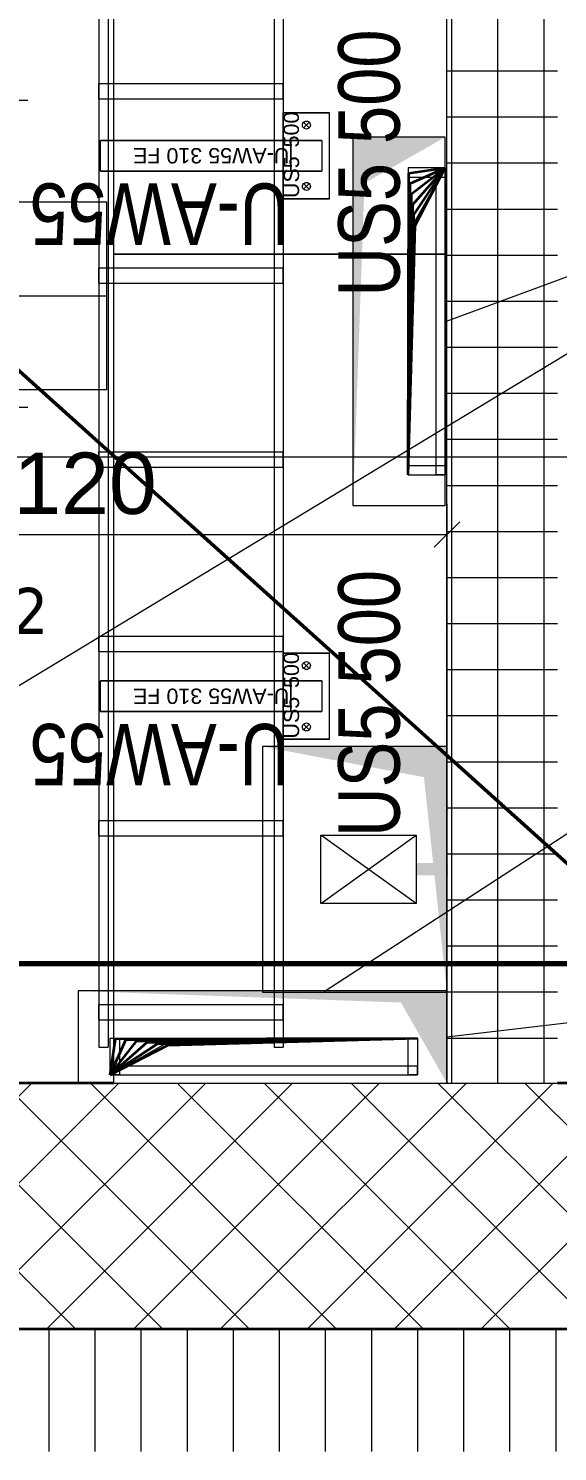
# Model space of a CAD drawing. Extents: x -1132 to 613, y -179 to 712.
# Drawn here: x -667.43 to -650.21, y -21.52 to 24.83 of the extents above; entities that cross this region are included whole.
import ezdxf
from ezdxf.lldxf.tags import DXFTag

# ---------------------------------------------------------------- set-up
doc = ezdxf.new("R2010")
doc.units = 0
doc.linetypes.add('_Hiddenline_', pattern=[3, 2, -1])
doc.layers.get('0').update_dxf_attribs({"lineweight": 13})
for name, color, linetype, lineweight in [('A-AREA-____-IDEN', 7, 'Continuous', 5), ('A-DETL-____-HDLN', 7, '_Verdeckte Linien_', 9), ('A-DETL-GENF-HDLN', 7, '_Verdeckte Linien_', 9), ('A-WALL-____-MCUT', 7, 'Continuous', 35), ('A-WALL-____-PATT', 7, 'Continuous', 35), ('E-ELEC-EQPM-OTLN', 7, 'Continuous', 9), ('S-GRID-____-OTLN', 7, 'Continuous', 5)]:
    doc.layers.add(name, color=color, linetype=linetype, lineweight=lineweight)
for name, color, linetype, lineweight, true_color in [('EL01_VVV_Mass', 7, 'Continuous', 13, 0xb2b200), ('EL01_WAN_Aussparung Wand Text', 7, 'Continuous', 13, 0x7f5f3f), ('EL01_WAN_Stromschiene', 2, 'Continuous', 13, 0xffff00), ('EL01_WAN_Trassen', 40, 'Continuous', 13, 0xffbf00), ('EL01_WAN_Trassen Befestigung', 7, 'Continuous', 13, 0xb2b200), ('EL01_WANE_Decke Aussparung', 7, 'Continuous', 13, 0x7f5f3f), ('G-____-____-SYMB', 7, 'Strichpunkt - Weit', 5, 0x008080), ('X_Geometrie', 3, 'Continuous', 50, 0x00ff00)]:
    doc.layers.add(name, color=color, linetype=linetype, lineweight=lineweight, true_color=true_color)
doc.styles.get("Standard").update_dxf_attribs({"font": 'arial.ttf'})
tags = doc.linetypes.add('_Rasterlinie_', pattern=[0.375, 0.2, -0.05, 0.075, -0.05]).pattern_tags.tags
tags[10:11] = [DXFTag(74, 4), DXFTag(75, 0), DXFTag(340, '0'), DXFTag(46, 1.0), DXFTag(50, 0.0), DXFTag(44, 0.0), DXFTag(45, 0.0)]
tags[8:9] = [DXFTag(74, 4), DXFTag(75, 0), DXFTag(340, '0'), DXFTag(46, 1.0), DXFTag(50, 0.0), DXFTag(44, 0.0), DXFTag(45, 0.0)]
tags[6:7] = [DXFTag(74, 4), DXFTag(75, 0), DXFTag(340, '0'), DXFTag(46, 1.0), DXFTag(50, 0.0), DXFTag(44, 0.0), DXFTag(45, 0.0)]
tags[4:5] = [DXFTag(74, 4), DXFTag(75, 0), DXFTag(340, '0'), DXFTag(46, 1.0), DXFTag(50, 0.0), DXFTag(44, 0.0), DXFTag(45, 0.0)]
tags = doc.linetypes.add('_Schnittlinie_', pattern=[0.3, 0.15, -0.05, 0.05, -0.05]).pattern_tags.tags
tags[10:11] = [DXFTag(74, 4), DXFTag(75, 0), DXFTag(340, '0'), DXFTag(46, 1.0), DXFTag(50, 0.0), DXFTag(44, 0.0), DXFTag(45, 0.0)]
tags[8:9] = [DXFTag(74, 4), DXFTag(75, 0), DXFTag(340, '0'), DXFTag(46, 1.0), DXFTag(50, 0.0), DXFTag(44, 0.0), DXFTag(45, 0.0)]
tags[6:7] = [DXFTag(74, 4), DXFTag(75, 0), DXFTag(340, '0'), DXFTag(46, 1.0), DXFTag(50, 0.0), DXFTag(44, 0.0), DXFTag(45, 0.0)]
tags[4:5] = [DXFTag(74, 4), DXFTag(75, 0), DXFTag(340, '0'), DXFTag(46, 1.0), DXFTag(50, 0.0), DXFTag(44, 0.0), DXFTag(45, 0.0)]
tags = doc.linetypes.add('_Verdeckte Linien_', pattern=[0.15, 0.1, -0.05]).pattern_tags.tags
tags[6:7] = [DXFTag(74, 4), DXFTag(75, 0), DXFTag(340, '0'), DXFTag(46, 1.0), DXFTag(50, 0.0), DXFTag(44, 0.0), DXFTag(45, 0.0)]
tags[4:5] = [DXFTag(74, 4), DXFTag(75, 0), DXFTag(340, '0'), DXFTag(46, 1.0), DXFTag(50, 0.0), DXFTag(44, 0.0), DXFTag(45, 0.0)]
tags = doc.linetypes.add('Strichpunkt - Weit', pattern=[0.5, 0.2, -0.15, 0, -0.15]).pattern_tags.tags
tags[10:11] = [DXFTag(74, 4), DXFTag(75, 0), DXFTag(340, '0'), DXFTag(46, 1.0), DXFTag(50, 0.0), DXFTag(44, 0.0), DXFTag(45, 0.0)]
tags[8:9] = [DXFTag(74, 4), DXFTag(75, 0), DXFTag(340, '0'), DXFTag(46, 1.0), DXFTag(50, 0.0), DXFTag(44, 0.0), DXFTag(45, 0.0)]
tags[6:7] = [DXFTag(74, 4), DXFTag(75, 0), DXFTag(340, '0'), DXFTag(46, 1.0), DXFTag(50, 0.0), DXFTag(44, 0.0), DXFTag(45, 0.0)]
tags[4:5] = [DXFTag(74, 4), DXFTag(75, 0), DXFTag(340, '0'), DXFTag(46, 1.0), DXFTag(50, 0.0), DXFTag(44, 0.0), DXFTag(45, 0.0)]

# ---------------------------------------------------------------- blocks, each defined once
blk = doc.blocks.new('Referenz-A0UNPDE96I', base_point=(-1115.886, -117.372))
at = {"layer": 'A-AREA-____-IDEN', "color": 0, "linetype": 'Continuous', "ltscale": 0.13}
for p, q in [((-689.291, 19.18), (-664.891, 19.18)), ((-664.891, 19.18), (-664.891, 13.057)), ((-689.291, 16.119), (-664.891, 16.119)), ((-664.891, 13.057), (-689.291, 13.057))]:
    blk.add_line(p, q, dxfattribs=at)
at = {"layer": 'A-DETL-____-HDLN', "color": 0, "linetype": '_Verdeckte Linien_', "ltscale": 0.13}
blk.add_line((-636.215, -17.522), (-687.815, -17.522), dxfattribs=at)
at = {"layer": 'A-DETL-GENF-HDLN', "color": 0, "linetype": '_Verdeckte Linien_', "ltscale": 0.13}
blk.add_line((-365.615, 186.478), (-735.315, -37.522), dxfattribs=at)
at = {"layer": 'A-WALL-____-MCUT', "color": 0, "linetype": 'Continuous', "ltscale": 0.35}
for p, q in [((-664.672, -9.522), (-690.958, -9.522)), ((-641.215, -9.522), (-650.215, -9.522)), ((-708.315, -17.522), (-535.215, -17.522))]:
    blk.add_line(p, q, dxfattribs=at)
at = {"layer": 'A-WALL-____-MCUT', "color": 0, "linetype": 'Continuous', "lineweight": 9, "ltscale": 0.13}
blk.add_line((-653.815, -9.522), (-650.215, -9.522), dxfattribs=at)
at = {"layer": 'A-WALL-____-PATT', "color": 0, "linetype": 'Continuous', "lineweight": 9, "ltscale": 0.13}
for p, q in [((-653.654, -9.522), (-653.654, 44.478)), ((-652.154, -9.522), (-652.154, 44.478)), ((-650.654, -9.522), (-650.654, 44.478)), ((-653.815, 23.447), (-650.215, 23.447)), ((-653.815, 21.947), (-650.215, 21.947)), ((-653.815, 20.447), (-650.215, 20.447)), ((-653.815, 18.947), (-650.215, 18.947)), ((-653.815, 17.447), (-650.215, 17.447)), ((-653.815, 15.947), (-650.215, 15.947)), ((-653.815, 14.447), (-650.215, 14.447)), ((-653.815, 12.947), (-650.215, 12.947)), ((-653.815, 11.447), (-650.215, 11.447)), ((-653.815, 9.947), (-650.215, 9.947)), ((-653.815, 8.447), (-650.215, 8.447)), ((-653.815, 6.947), (-650.215, 6.947)), ((-653.815, 5.447), (-650.215, 5.447)), ((-653.815, 3.947), (-650.215, 3.947)), ((-653.815, 2.447), (-650.215, 2.447)), ((-653.815, 0.947), (-650.215, 0.947)), ((-653.815, -0.553), (-650.215, -0.553)), ((-653.815, -2.053), (-650.215, -2.053)), ((-653.815, -3.553), (-650.215, -3.553)), ((-653.815, -5.053), (-650.215, -5.053)), ((-653.815, -6.553), (-650.215, -6.553)), ((-653.815, -8.053), (-650.215, -8.053)), ((-675.324, -17.522), (-667.324, -9.522)), ((-665.906, -17.522), (-673.906, -9.522)), ((-672.495, -17.522), (-664.495, -9.522)), ((-663.077, -17.522), (-671.077, -9.522)), ((-669.667, -17.522), (-661.667, -9.522)), ((-660.249, -17.522), (-668.249, -9.522)), ((-666.839, -17.522), (-658.839, -9.522)), ((-657.421, -17.522), (-665.421, -9.522)), ((-664.01, -17.522), (-656.01, -9.522)), ((-654.592, -17.522), (-662.592, -9.522)), ((-661.182, -17.522), (-653.182, -9.522)), ((-651.764, -17.522), (-659.764, -9.522)), ((-658.353, -17.522), (-650.353, -9.522)), ((-648.935, -17.522), (-656.935, -9.522)), ((-655.525, -17.522), (-647.525, -9.522)), ((-646.107, -17.522), (-654.107, -9.522)), ((-652.696, -17.522), (-644.696, -9.522)), ((-643.278, -17.522), (-651.278, -9.522)), ((-666.774, -17.522), (-666.774, -21.522)), ((-665.274, -17.522), (-665.274, -21.522)), ((-663.774, -17.522), (-663.774, -21.522)), ((-662.274, -17.522), (-662.274, -21.522)), ((-660.774, -17.522), (-660.774, -21.522)), ((-659.274, -17.522), (-659.274, -21.522)), ((-657.774, -17.522), (-657.774, -21.522)), ((-656.274, -17.522), (-656.274, -21.522)), ((-654.774, -17.522), (-654.774, -21.522)), ((-653.274, -17.522), (-653.274, -21.522)), ((-651.774, -17.522), (-651.774, -21.522)), ((-650.274, -17.522), (-650.274, -21.522))]:
    blk.add_line(p, q, dxfattribs=at)
at = {"layer": 'E-ELEC-EQPM-OTLN', "color": 0, "linetype": 'Continuous', "ltscale": 0.13}
for p, q in [((-664.672, 44.478), (-664.672, 17.478)), ((-653.815, 17.478), (-653.815, 44.478)), ((-664.672, 17.478), (-653.815, 17.478)), ((-653.815, 17.478), (-664.672, 17.478)), ((-664.672, 17.478), (-664.672, -9.522)), ((-653.815, -9.522), (-653.815, 17.478)), ((-664.672, -9.522), (-653.815, -9.522))]:
    blk.add_line(p, q, dxfattribs=at)
at = {"layer": 'G-____-____-SYMB', "color": 0, "linetype": '_Schnittlinie_', "lineweight": 70, "ltscale": 0.7}
blk.add_line((-677.08, -5.622), (-637.67, -5.622), dxfattribs=at)
at = {"layer": 'S-GRID-____-OTLN', "color": 0, "linetype": '_Rasterlinie_', "ltscale": 0.13}
blk.add_line((-1107.612, 10.878), (103.376, 10.878), dxfattribs=at)
at = {"layer": 'X_Geometrie', "color": 0, "linetype": 'Continuous', "ltscale": 0.5}
blk.add_line((-701.043, 43.589), (-646.141, -5.749), dxfattribs=at)
at = {"layer": 'A-AREA-____-IDEN', "color": 0, "linetype": 'Continuous', "ltscale": 0.13, "insert": (-689.477, 6.608), "char_height": 1.5, "attachment_point": 1}
blk.add_mtext('{\\W0.9;\\fVerdana;D: Unitex SW light Typ 2}', dxfattribs=at)
blk = doc.blocks.new('Kabelleiter-A0UNPDH36I', base_point=(-655.072, 10.287))
at = {"color": 0, "linetype": 'ByBlock', "lineweight": -2, "ltscale": 0.13}
for p, q in [((-653.872, 20.287), (-655.072, 20.287)), ((-655.072, 20.287), (-655.072, 19.987)), ((-655.072, 19.987), (-653.872, 19.987)), ((-654.172, 20.287), (-654.172, 10.287)), ((-653.872, 20.287), (-654.172, 20.287)), ((-653.872, 19.987), (-653.872, 20.287)), ((-653.872, 20.287), (-653.872, 10.287)), ((-653.872, 10.587), (-655.072, 10.587)), ((-655.072, 10.587), (-655.072, 10.287)), ((-655.072, 10.287), (-653.872, 10.287)), ((-653.872, 10.287), (-654.172, 10.287)), ((-653.872, 10.287), (-653.872, 10.587))]:
    blk.add_line(p, q, dxfattribs=at)
at = {"color": 0, "lineweight": 35}
for p, q in [((-655.072, 10.287), (-655.051, 20.117)), ((-655.051, 20.117), (-653.872, 20.287)), ((-655.01, 19.776), (-653.872, 20.287)), ((-654.969, 19.436), (-653.872, 20.287)), ((-654.929, 19.095), (-653.872, 20.287)), ((-654.888, 18.754), (-653.872, 20.287)), ((-654.847, 18.414), (-653.872, 20.287)), ((-655.072, 10.287), (-655.01, 19.776)), ((-655.072, 10.287), (-654.969, 19.436)), ((-655.072, 10.287), (-654.929, 19.095)), ((-655.072, 10.287), (-654.888, 18.754)), ((-655.072, 10.287), (-654.847, 18.414))]:
    blk.add_line(p, q, dxfattribs=at)
at = {"color": 0, "linetype": '_Hiddenline_', "lineweight": 18}
for p, q in [((-653.872, 20.287), (-654.862, 18.537)), ((-654.862, 18.537), (-655.072, 10.287))]:
    blk.add_line(p, q, dxfattribs=at)
blk = doc.blocks.new('Kabelleiter-A0UNPDL36I', base_point=(-665.14, -8.355))
at = {"color": 0, "linetype": 'ByBlock', "lineweight": -2, "ltscale": 0.13}
for p, q in [((-665.14, 43.285), (-665.14, -8.355)), ((-664.84, 43.285), (-664.84, -8.355)), ((-659.44, 43.285), (-659.44, -8.355)), ((-659.14, 43.285), (-659.14, -8.355)), ((-665.14, 23.035), (-659.14, 23.035)), ((-665.14, 22.535), (-665.14, 23.035)), ((-659.14, 22.535), (-659.14, 23.035)), ((-665.14, 22.535), (-659.14, 22.535)), ((-665.14, 17.035), (-659.14, 17.035)), ((-665.14, 16.535), (-665.14, 17.035)), ((-659.14, 16.535), (-659.14, 17.035)), ((-665.14, 16.535), (-659.14, 16.535)), ((-665.14, 11.035), (-659.14, 11.035)), ((-665.14, 10.535), (-665.14, 11.035)), ((-659.14, 10.535), (-659.14, 11.035)), ((-665.14, 10.535), (-659.14, 10.535)), ((-665.14, 5.035), (-659.14, 5.035)), ((-665.14, 4.535), (-665.14, 5.035)), ((-659.14, 4.535), (-659.14, 5.035)), ((-665.14, 4.535), (-659.14, 4.535)), ((-665.14, -0.965), (-659.14, -0.965)), ((-665.14, -1.465), (-665.14, -0.965)), ((-659.14, -1.465), (-659.14, -0.965)), ((-665.14, -1.465), (-659.14, -1.465)), ((-665.14, -6.965), (-659.14, -6.965)), ((-665.14, -7.465), (-665.14, -6.965)), ((-659.14, -7.465), (-659.14, -6.965)), ((-665.14, -7.465), (-659.14, -7.465)), ((-665.14, -8.355), (-664.84, -8.355)), ((-659.44, -8.355), (-659.14, -8.355))]:
    blk.add_line(p, q, dxfattribs=at)
blk = doc.blocks.new('IfcObject-A0UNPDLV6I', base_point=(-659.14, -1.506))
at = {"layer": 'EL01_WAN_Trassen', "linetype": 'ByBlock', "lineweight": -2, "ltscale": 0.13}
for p, q in [((-659.14, 1.678), (-659.14, 4.478)), ((-659.14, 1.678), (-659.14, 4.478)), ((-657.64, 4.478), (-659.14, 4.478)), ((-659.14, 4.478), (-659.14, 4.478)), ((-659.14, 4.478), (-657.64, 4.478)), ((-658.482, 4.17), (-658.455, 4.191)), ((-658.455, 4.191), (-658.423, 4.204)), ((-658.423, 4.204), (-658.39, 4.208)), ((-658.39, 4.208), (-658.356, 4.204)), ((-658.356, 4.204), (-658.325, 4.191)), ((-658.325, 4.191), (-658.298, 4.17)), ((-657.64, 1.678), (-657.64, 4.478)), ((-657.64, 1.678), (-657.64, 4.478)), ((-657.64, 4.478), (-657.64, 4.478)), ((-658.52, 4.078), (-658.515, 4.112)), ((-658.515, 4.045), (-658.52, 4.078)), ((-658.515, 4.112), (-658.502, 4.143)), ((-658.502, 4.013), (-658.515, 4.045)), ((-658.502, 4.143), (-658.482, 4.17)), ((-658.482, 3.986), (-658.502, 4.013)), ((-658.482, 3.986), (-658.298, 4.17)), ((-658.298, 3.986), (-658.482, 4.17)), ((-658.455, 3.966), (-658.482, 3.986)), ((-658.423, 3.953), (-658.455, 3.966)), ((-658.39, 3.948), (-658.423, 3.953)), ((-658.356, 3.953), (-658.39, 3.948)), ((-658.325, 3.966), (-658.356, 3.953)), ((-658.298, 3.986), (-658.325, 3.966)), ((-658.298, 4.17), (-658.277, 4.143)), ((-658.277, 4.013), (-658.298, 3.986)), ((-658.277, 4.143), (-658.264, 4.112)), ((-658.264, 4.045), (-658.277, 4.013)), ((-658.264, 4.112), (-658.26, 4.078)), ((-658.26, 4.078), (-658.264, 4.045)), ((-658.89, 3.578), (-658.89, 2.578)), ((-658.89, 3.578), (-658.89, 2.578)), ((-657.89, 3.578), (-658.89, 3.578)), ((-658.89, 3.578), (-658.89, 3.578)), ((-658.89, 3.578), (-657.89, 3.578)), ((-657.89, 3.578), (-657.89, 2.578)), ((-657.89, 3.578), (-657.89, 2.578)), ((-657.89, 3.578), (-657.89, 3.578)), ((-657.89, 2.578), (-658.89, 2.578)), ((-658.89, 2.578), (-658.89, 2.578)), ((-658.89, 2.578), (-657.89, 2.578)), ((-657.89, 2.578), (-657.89, 2.578)), ((-658.52, 2.078), (-658.515, 2.112)), ((-658.515, 2.045), (-658.52, 2.078)), ((-658.515, 2.112), (-658.502, 2.143)), ((-658.502, 2.013), (-658.515, 2.045)), ((-658.502, 2.143), (-658.482, 2.17)), ((-658.482, 1.986), (-658.502, 2.013)), ((-658.482, 2.17), (-658.455, 2.191)), ((-658.298, 1.986), (-658.482, 2.17)), ((-658.298, 2.17), (-658.482, 1.986)), ((-658.455, 1.966), (-658.482, 1.986)), ((-658.455, 2.191), (-658.423, 2.204)), ((-658.423, 1.953), (-658.455, 1.966)), ((-658.423, 2.204), (-658.39, 2.208)), ((-658.39, 1.948), (-658.423, 1.953)), ((-658.39, 2.208), (-658.356, 2.204)), ((-658.356, 1.953), (-658.39, 1.948)), ((-658.356, 2.204), (-658.325, 2.191)), ((-658.325, 1.966), (-658.356, 1.953)), ((-658.325, 2.191), (-658.298, 2.17)), ((-658.298, 1.986), (-658.325, 1.966)), ((-658.298, 2.17), (-658.277, 2.143)), ((-658.277, 2.013), (-658.298, 1.986)), ((-658.277, 2.143), (-658.264, 2.112)), ((-658.264, 2.045), (-658.277, 2.013)), ((-658.264, 2.112), (-658.26, 2.078)), ((-658.26, 2.078), (-658.264, 2.045)), ((-657.64, 1.678), (-659.14, 1.678)), ((-659.14, 1.678), (-659.14, 1.678)), ((-659.14, 1.678), (-657.64, 1.678)), ((-657.64, 1.678), (-657.64, 1.678))]:
    blk.add_line(p, q, dxfattribs=at)
at = {"layer": 'EL01_WAN_Trassen', "lineweight": -2, "attachment_point": 1, "rotation": 90}
for s, insert, char_height in [('{\\W0.8;\\fArial;US5 500}', (-657.351, -1.506), 2), ('{\\fArial;500}', (-659.131, 3.348), 0.5), ('{\\fArial;US5}', (-659.127, 1.7), 0.5)]:
    blk.add_mtext(s, dxfattribs=dict(at, insert=insert, char_height=char_height))
blk = doc.blocks.new('IfcObject-A0UNPDMB6I', base_point=(-671.454, 0.177))
at = {"layer": 'EL01_WAN_Trassen', "linetype": 'ByBlock', "lineweight": -2, "ltscale": 0.13}
for p, q in [((-665.09, 2.578), (-665.09, 3.578)), ((-665.09, 2.578), (-665.09, 3.578)), ((-658.89, 3.578), (-665.09, 3.578)), ((-665.09, 3.578), (-665.09, 3.578)), ((-665.09, 3.578), (-658.89, 3.578)), ((-658.89, 2.578), (-658.89, 3.578)), ((-658.89, 2.578), (-658.89, 3.578)), ((-658.89, 3.578), (-658.89, 3.578)), ((-658.89, 2.578), (-665.09, 2.578)), ((-665.09, 2.578), (-665.09, 2.578)), ((-665.09, 2.578), (-658.89, 2.578)), ((-658.89, 2.578), (-658.89, 2.578))]:
    blk.add_line(p, q, dxfattribs=at)
at = {"layer": 'EL01_WAN_Trassen', "lineweight": -2, "attachment_point": 1, "rotation": 180}
for s, insert, char_height in [('{\\fArial;U-AW55 310 FE}', (-658.945, 2.828), 0.5), ('{\\W0.8;\\fArial;U-AW55 310}', (-658.948, 0.177), 2)]:
    blk.add_mtext(s, dxfattribs=dict(at, insert=insert, char_height=char_height))
blk = doc.blocks.new('IfcObject-A0UNPDN36I', base_point=(-671.454, 17.78))
at = {"layer": 'EL01_WAN_Trassen', "linetype": 'ByBlock', "lineweight": -2, "ltscale": 0.13}
for p, q in [((-665.09, 20.181), (-665.09, 21.181)), ((-665.09, 20.181), (-665.09, 21.181)), ((-658.89, 21.181), (-665.09, 21.181)), ((-665.09, 21.181), (-665.09, 21.181)), ((-665.09, 21.181), (-658.89, 21.181)), ((-658.89, 20.181), (-658.89, 21.181)), ((-658.89, 20.181), (-658.89, 21.181)), ((-658.89, 21.181), (-658.89, 21.181)), ((-658.89, 20.181), (-665.09, 20.181)), ((-665.09, 20.181), (-665.09, 20.181)), ((-665.09, 20.181), (-658.89, 20.181)), ((-658.89, 20.181), (-658.89, 20.181))]:
    blk.add_line(p, q, dxfattribs=at)
at = {"layer": 'EL01_WAN_Trassen', "lineweight": -2, "attachment_point": 1, "rotation": 180}
for s, insert, char_height in [('{\\fArial;U-AW55 310 FE}', (-658.945, 20.431), 0.5), ('{\\W0.8;\\fArial;U-AW55 310}', (-658.948, 17.78), 2)]:
    blk.add_mtext(s, dxfattribs=dict(at, insert=insert, char_height=char_height))
blk = doc.blocks.new('Kabelleiter-A0UNPDPB6I', base_point=(-664.772, -9.257))
at = {"color": 0, "linetype": 'ByBlock', "lineweight": -2, "ltscale": 0.13}
for p, q in [((-664.772, -9.257), (-664.772, -8.057)), ((-664.772, -8.057), (-664.472, -8.057)), ((-664.472, -8.057), (-664.472, -9.257)), ((-655.072, -9.257), (-655.072, -8.057)), ((-655.072, -8.057), (-654.772, -8.057)), ((-654.772, -8.057), (-654.772, -9.257)), ((-664.772, -8.957), (-654.772, -8.957)), ((-664.772, -9.257), (-664.772, -8.957)), ((-664.472, -9.257), (-664.772, -9.257)), ((-664.772, -9.257), (-654.772, -9.257)), ((-654.772, -9.257), (-655.072, -9.257)), ((-654.772, -9.257), (-654.772, -8.957))]:
    blk.add_line(p, q, dxfattribs=at)
at = {"color": 0, "lineweight": 35}
for p, q in [((-664.772, -9.257), (-664.602, -8.077)), ((-664.772, -9.257), (-664.261, -8.118)), ((-664.772, -9.257), (-663.921, -8.159)), ((-664.772, -9.257), (-663.58, -8.2)), ((-664.772, -9.257), (-663.24, -8.241)), ((-664.772, -9.257), (-662.899, -8.282)), ((-664.602, -8.077), (-654.772, -8.057)), ((-664.261, -8.118), (-654.772, -8.057)), ((-663.921, -8.159), (-654.772, -8.057)), ((-663.58, -8.2), (-654.772, -8.057)), ((-663.24, -8.241), (-654.772, -8.057)), ((-662.899, -8.282), (-654.772, -8.057))]:
    blk.add_line(p, q, dxfattribs=at)
at = {"color": 0, "linetype": '_Hiddenline_', "lineweight": 18}
for p, q in [((-663.022, -8.267), (-664.772, -9.257)), ((-654.772, -8.057), (-663.022, -8.267))]:
    blk.add_line(p, q, dxfattribs=at)
blk = doc.blocks.new('IfcObject-A0UNPDRL6I', base_point=(-659.14, 16.097))
at = {"layer": 'EL01_WAN_Trassen', "linetype": 'ByBlock', "lineweight": -2, "ltscale": 0.13}
for p, q in [((-659.14, 19.281), (-659.14, 22.081)), ((-659.14, 19.281), (-659.14, 22.081)), ((-657.64, 22.081), (-659.14, 22.081)), ((-659.14, 22.081), (-659.14, 22.081)), ((-659.14, 22.081), (-657.64, 22.081)), ((-658.482, 21.773), (-658.455, 21.794)), ((-658.455, 21.794), (-658.423, 21.807)), ((-658.423, 21.807), (-658.39, 21.811)), ((-658.39, 21.811), (-658.356, 21.807)), ((-658.356, 21.807), (-658.325, 21.794)), ((-658.325, 21.794), (-658.298, 21.773)), ((-657.64, 19.281), (-657.64, 22.081)), ((-657.64, 19.281), (-657.64, 22.081)), ((-657.64, 22.081), (-657.64, 22.081)), ((-658.52, 21.681), (-658.515, 21.715)), ((-658.515, 21.648), (-658.52, 21.681)), ((-658.515, 21.715), (-658.502, 21.746)), ((-658.502, 21.616), (-658.515, 21.648)), ((-658.502, 21.746), (-658.482, 21.773)), ((-658.482, 21.59), (-658.502, 21.616)), ((-658.482, 21.59), (-658.298, 21.773)), ((-658.298, 21.59), (-658.482, 21.773)), ((-658.455, 21.569), (-658.482, 21.59)), ((-658.423, 21.556), (-658.455, 21.569)), ((-658.39, 21.551), (-658.423, 21.556)), ((-658.356, 21.556), (-658.39, 21.551)), ((-658.325, 21.569), (-658.356, 21.556)), ((-658.298, 21.59), (-658.325, 21.569)), ((-658.298, 21.773), (-658.277, 21.746)), ((-658.277, 21.616), (-658.298, 21.59)), ((-658.277, 21.746), (-658.264, 21.715)), ((-658.264, 21.648), (-658.277, 21.616)), ((-658.264, 21.715), (-658.26, 21.681)), ((-658.26, 21.681), (-658.264, 21.648)), ((-658.89, 21.181), (-658.89, 20.181)), ((-658.89, 21.181), (-658.89, 20.181)), ((-657.89, 21.181), (-658.89, 21.181)), ((-658.89, 21.181), (-658.89, 21.181)), ((-658.89, 21.181), (-657.89, 21.181)), ((-657.89, 21.181), (-657.89, 20.181)), ((-657.89, 21.181), (-657.89, 20.181)), ((-657.89, 21.181), (-657.89, 21.181)), ((-657.89, 20.181), (-658.89, 20.181)), ((-658.89, 20.181), (-658.89, 20.181)), ((-658.89, 20.181), (-657.89, 20.181)), ((-657.89, 20.181), (-657.89, 20.181)), ((-658.52, 19.681), (-658.515, 19.715)), ((-658.515, 19.648), (-658.52, 19.681)), ((-658.515, 19.715), (-658.502, 19.746)), ((-658.502, 19.616), (-658.515, 19.648)), ((-658.502, 19.746), (-658.482, 19.773)), ((-658.482, 19.59), (-658.502, 19.616)), ((-658.482, 19.773), (-658.455, 19.794)), ((-658.298, 19.59), (-658.482, 19.773)), ((-658.298, 19.773), (-658.482, 19.59)), ((-658.455, 19.569), (-658.482, 19.59)), ((-658.455, 19.794), (-658.423, 19.807)), ((-658.423, 19.556), (-658.455, 19.569)), ((-658.423, 19.807), (-658.39, 19.811)), ((-658.39, 19.551), (-658.423, 19.556)), ((-658.39, 19.811), (-658.356, 19.807)), ((-658.356, 19.556), (-658.39, 19.551)), ((-658.356, 19.807), (-658.325, 19.794)), ((-658.325, 19.569), (-658.356, 19.556)), ((-658.325, 19.794), (-658.298, 19.773)), ((-658.298, 19.59), (-658.325, 19.569)), ((-658.298, 19.773), (-658.277, 19.746)), ((-658.277, 19.616), (-658.298, 19.59)), ((-658.277, 19.746), (-658.264, 19.715)), ((-658.264, 19.648), (-658.277, 19.616)), ((-658.264, 19.715), (-658.26, 19.681)), ((-658.26, 19.681), (-658.264, 19.648)), ((-657.64, 19.281), (-659.14, 19.281)), ((-659.14, 19.281), (-659.14, 19.281)), ((-659.14, 19.281), (-657.64, 19.281)), ((-657.64, 19.281), (-657.64, 19.281))]:
    blk.add_line(p, q, dxfattribs=at)
at = {"layer": 'EL01_WAN_Trassen', "lineweight": -2, "attachment_point": 1, "rotation": 90}
for s, insert, char_height in [('{\\W0.8;\\fArial;US5 500}', (-657.351, 16.097), 2), ('{\\fArial;500}', (-659.131, 20.952), 0.5), ('{\\fArial;US5}', (-659.127, 19.304), 0.5)]:
    blk.add_mtext(s, dxfattribs=dict(at, insert=insert, char_height=char_height))
blk = doc.blocks.new('Verteiler-A0UNPDUL6I', base_point=(-657.914, -3.668))
at = {"color": 0, "linetype": 'ByBlock', "lineweight": -2, "ltscale": 0.13}
for p, q in [((-657.914, -3.668), (-657.914, -1.448)), ((-657.914, -1.448), (-654.814, -1.448)), ((-654.814, -3.668), (-657.914, -1.448)), ((-657.914, -3.668), (-654.814, -1.448)), ((-654.814, -1.448), (-654.814, -3.668)), ((-654.814, -3.668), (-657.914, -3.668))]:
    blk.add_line(p, q, dxfattribs=at)
blk = doc.blocks.new('Deckendurchbruch (freie Platzierung)-A0UNPDVL6I', base_point=(-659.813, -6.558))
at = {"color": 0, "linetype": 'ByBlock', "lineweight": -2, "ltscale": 0.13}
for p, q in [((-653.813, 1.442), (-659.813, 1.442)), ((-659.813, 1.442), (-659.813, -6.558)), ((-653.813, -6.558), (-653.813, 1.442)), ((-659.813, -6.558), (-653.813, -6.558))]:
    blk.add_line(p, q, dxfattribs=at)
for points in [[(-654.563, 0.442), (-653.813, 1.442), (-659.813, 1.442)], [(-653.813, 0.442), (-654.563, 0.442), (-653.813, 1.442)], [(-653.813, -6.558), (-653.813, 0.442), (-654.563, 0.442)]]:
    blk.add_solid(points, dxfattribs=at)
blk = doc.blocks.new('Durchbruch beschriften-A0UNPDVN6I', base_point=(-657.813, -6.551))
at = {"color": 0, "linetype": 'ByBlock', "lineweight": -2, "ltscale": 0.13}
for p, q in [((-635.906, 7.695), (-635.906, 13.695)), ((-635.906, 13.695), (-614.295, 13.695)), ((-630.786, 7.695), (-630.786, 13.695)), ((-614.295, 13.695), (-614.295, 7.695)), ((-635.906, 7.695), (-657.813, -6.551)), ((-614.295, 7.695), (-635.906, 7.695))]:
    blk.add_line(p, q, dxfattribs=at)
at = {"color": 40, "linetype": 'ByBlock', "lineweight": -2, "ltscale": 0.13, "true_color": 0xffbf00, "insert": (-634.743, 12.195), "char_height": 3, "attachment_point": 1}
blk.add_mtext('{\\fArial;E}', dxfattribs=at)
at = {"color": 0, "linetype": 'ByBlock', "lineweight": -2, "ltscale": 0.13, "insert": (-630.786, 11.945), "char_height": 2.5, "attachment_point": 1}
blk.add_mtext('{\\fArial; DA 30/40 }', dxfattribs=at)
blk = doc.blocks.new('Maß-A0UNPDXF6I', base_point=(-676.355, 22.063))
at = {"color": 0, "linetype": 'ByBlock', "lineweight": -2, "ltscale": 0.13}
for p, q in [((-668.868, 44.892), (-668.041, 44.065)), ((-669.454, 44.478), (-653.813, 44.478)), ((-668.454, 22.477), (-668.454, 44.478)), ((-668.868, 22.891), (-668.041, 22.063)), ((-667.454, 22.477), (-676.355, 22.477))]:
    blk.add_line(p, q, dxfattribs=at)
at = {"color": 0, "linetype": 'ByBlock', "lineweight": -2, "ltscale": 0.13, "insert": (-671.121, 31.366), "char_height": 2, "attachment_point": 1, "rotation": 90}
blk.add_mtext('{\\fArial;110}', dxfattribs=at)
blk = doc.blocks.new('Maß-A0UNPEJ56I', base_point=(-678.226, -9.522))
at = {"color": 0, "linetype": 'ByBlock', "lineweight": -2, "ltscale": 0.13}
for p, q in [((-677.813, 7.347), (-677.813, 10.378)), ((-653.813, 9.347), (-653.813, -9.522)), ((-677.399, 8.761), (-678.226, 7.933)), ((-677.813, 8.347), (-653.813, 8.347)), ((-653.399, 8.761), (-654.226, 7.933))]:
    blk.add_line(p, q, dxfattribs=at)
at = {"color": 0, "linetype": 'ByBlock', "lineweight": -2, "ltscale": 0.13, "insert": (-667.924, 11.014), "char_height": 2, "attachment_point": 1}
blk.add_mtext('{\\fArial;120}', dxfattribs=at)
blk = doc.blocks.new('Maß-A0UNPF2R6I', base_point=(-675.713, -9.935))
at = {"color": 0, "linetype": 'ByBlock', "lineweight": -2, "ltscale": 0.13}
for p, q in [((-668.041, 12.065), (-668.868, 12.892)), ((-667.454, 12.478), (-675.713, 12.478)), ((-668.454, 12.478), (-668.454, -9.522)), ((-668.041, -9.935), (-668.868, -9.108)), ((-669.454, -9.522), (-653.813, -9.522))]:
    blk.add_line(p, q, dxfattribs=at)
at = {"color": 0, "linetype": 'ByBlock', "lineweight": -2, "ltscale": 0.13, "insert": (-671.121, -0.633), "char_height": 2, "attachment_point": 1, "rotation": 90}
blk.add_mtext('{\\fArial;110}', dxfattribs=at)
blk = doc.blocks.new('Deckendurchbruch (freie Platzierung)-A0UNPFHP6I', base_point=(-656.872, 9.287))
at = {"color": 0, "linetype": 'ByBlock', "lineweight": -2, "ltscale": 0.13}
for p, q in [((-653.872, 21.287), (-656.872, 21.287)), ((-656.872, 21.287), (-656.872, 9.287)), ((-653.872, 9.287), (-653.872, 21.287)), ((-656.872, 9.287), (-653.872, 9.287))]:
    blk.add_line(p, q, dxfattribs=at)
for points in [[(-656.497, 19.787), (-656.872, 19.787), (-653.872, 21.287)], [(-656.872, 19.787), (-653.872, 21.287), (-656.872, 21.287)], [(-656.872, 9.287), (-656.497, 19.787), (-656.872, 19.787)]]:
    blk.add_solid(points, dxfattribs=at)
blk = doc.blocks.new('Durchbruch beschriften-A0UNPFHR6I', base_point=(-653.84, 15.287))
at = {"color": 0, "linetype": 'ByBlock', "lineweight": -2, "ltscale": 0.13}
for p, q in [((-635.954, 21.899), (-635.954, 27.899)), ((-635.954, 27.899), (-614.342, 27.899)), ((-630.833, 21.899), (-630.833, 27.899)), ((-614.342, 27.899), (-614.342, 21.899)), ((-635.954, 21.899), (-653.84, 15.287)), ((-614.342, 21.899), (-635.954, 21.899))]:
    blk.add_line(p, q, dxfattribs=at)
at = {"color": 40, "linetype": 'ByBlock', "lineweight": -2, "ltscale": 0.13, "true_color": 0xffbf00, "insert": (-634.79, 26.399), "char_height": 3, "attachment_point": 1}
blk.add_mtext('{\\fArial;E}', dxfattribs=at)
at = {"color": 0, "linetype": 'ByBlock', "lineweight": -2, "ltscale": 0.13, "insert": (-630.833, 26.149), "char_height": 2.5, "attachment_point": 1}
blk.add_mtext('{\\fArial; DA 60/15 }', dxfattribs=at)
blk = doc.blocks.new('Deckendurchbruch (freie Platzierung)-A0UNPG6P6I', base_point=(-665.813, -9.522))
at = {"color": 0, "linetype": 'ByBlock', "lineweight": -2, "ltscale": 0.13}
for p, q in [((-653.813, -6.522), (-665.813, -6.522)), ((-665.813, -6.522), (-665.813, -9.522)), ((-653.813, -9.522), (-653.813, -6.522)), ((-665.813, -9.522), (-653.813, -9.522))]:
    blk.add_line(p, q, dxfattribs=at)
for points in [[(-655.313, -6.897), (-653.813, -6.522), (-665.813, -6.522)], [(-653.813, -6.897), (-655.313, -6.897), (-653.813, -6.522)], [(-653.813, -9.522), (-653.813, -6.897), (-655.313, -6.897)]]:
    blk.add_solid(points, dxfattribs=at)
blk = doc.blocks.new('Durchbruch beschriften-A0UNPG6R6I', base_point=(-653.813, -8.022))
at = {"color": 0, "linetype": 'ByBlock', "lineweight": -2, "ltscale": 0.13}
for p, q in [((-635.906, -5.91), (-635.906, 0.09)), ((-635.906, 0.09), (-614.295, 0.09)), ((-630.786, -5.91), (-630.786, 0.09)), ((-614.295, 0.09), (-614.295, -5.91)), ((-635.906, -5.91), (-653.813, -8.022)), ((-614.295, -5.91), (-635.906, -5.91))]:
    blk.add_line(p, q, dxfattribs=at)
at = {"color": 40, "linetype": 'ByBlock', "lineweight": -2, "ltscale": 0.13, "true_color": 0xffbf00, "insert": (-634.743, -1.41), "char_height": 3, "attachment_point": 1}
blk.add_mtext('{\\fArial;E}', dxfattribs=at)
at = {"color": 0, "linetype": 'ByBlock', "lineweight": -2, "ltscale": 0.13, "insert": (-630.786, -1.66), "char_height": 2.5, "attachment_point": 1}
blk.add_mtext('{\\fArial; DA 60/15 }', dxfattribs=at)

msp = doc.modelspace()

# ---------------------------------------------------------------- linework, layer by layer
at = {"layer": 'EL01_WAN_Stromschiene', "color": 0, "ltscale": 0.13}
for points in [[(-654.814, -2.758), (-653.784, -2.758), (-654.814, -2.358)], [(-653.784, -2.758), (-654.814, -2.358), (-653.784, -2.358)]]:
    msp.add_solid(points, dxfattribs=at)

# ---------------------------------------------------------------- block references
at = {"color": 9, "lineweight": 25, "ltscale": 0.25, "true_color": 0xc0c0c0}
msp.add_blockref('Referenz-A0UNPDE96I', (-1115.886, -117.372), dxfattribs=at)
at = {"layer": 'EL01_VVV_Mass', "ltscale": 0.13}
for name, p in [('Maß-A0UNPDXF6I', (-676.355, 22.063)), ('Maß-A0UNPF2R6I', (-675.713, -9.935)), ('Maß-A0UNPEJ56I', (-678.226, -9.522))]:
    msp.add_blockref(name, p, dxfattribs=at)
at = {"layer": 'EL01_WAN_Aussparung Wand Text', "ltscale": 0.13}
for name, p in [('Durchbruch beschriften-A0UNPFHR6I', (-653.84, 15.287)), ('Durchbruch beschriften-A0UNPDVN6I', (-657.813, -6.551)), ('Durchbruch beschriften-A0UNPG6R6I', (-653.813, -8.022))]:
    msp.add_blockref(name, p, dxfattribs=at)
at = {"layer": 'EL01_WAN_Stromschiene', "color": 5, "ltscale": 0.13, "true_color": 0x0000ff}
msp.add_blockref('Verteiler-A0UNPDUL6I', (-657.914, -3.668), dxfattribs=at)
at = {"layer": 'EL01_WAN_Trassen', "ltscale": 0.13}
for name, p in [('Kabelleiter-A0UNPDL36I', (-665.14, -8.355)), ('Kabelleiter-A0UNPDH36I', (-655.072, 10.287))]:
    msp.add_blockref(name, p, dxfattribs=at)
at = {"layer": 'EL01_WAN_Trassen', "color": 1, "ltscale": 0.13, "true_color": 0xff0000}
msp.add_blockref('Kabelleiter-A0UNPDPB6I', (-664.772, -9.257), dxfattribs=at)
at = {"layer": 'EL01_WAN_Trassen Befestigung', "ltscale": 0.13}
for name, p in [('IfcObject-A0UNPDRL6I', (-659.14, 16.097)), ('IfcObject-A0UNPDN36I', (-671.454, 17.78)), ('IfcObject-A0UNPDLV6I', (-659.14, -1.506)), ('IfcObject-A0UNPDMB6I', (-671.454, 0.177))]:
    msp.add_blockref(name, p, dxfattribs=at)
at = {"layer": 'EL01_WANE_Decke Aussparung', "ltscale": 0.13}
for name, p in [('Deckendurchbruch (freie Platzierung)-A0UNPFHP6I', (-656.872, 9.287)), ('Deckendurchbruch (freie Platzierung)-A0UNPDVL6I', (-659.813, -6.558)), ('Deckendurchbruch (freie Platzierung)-A0UNPG6P6I', (-665.813, -9.522))]:
    msp.add_blockref(name, p, dxfattribs=at)

doc.saveas('drawing.dxf')
